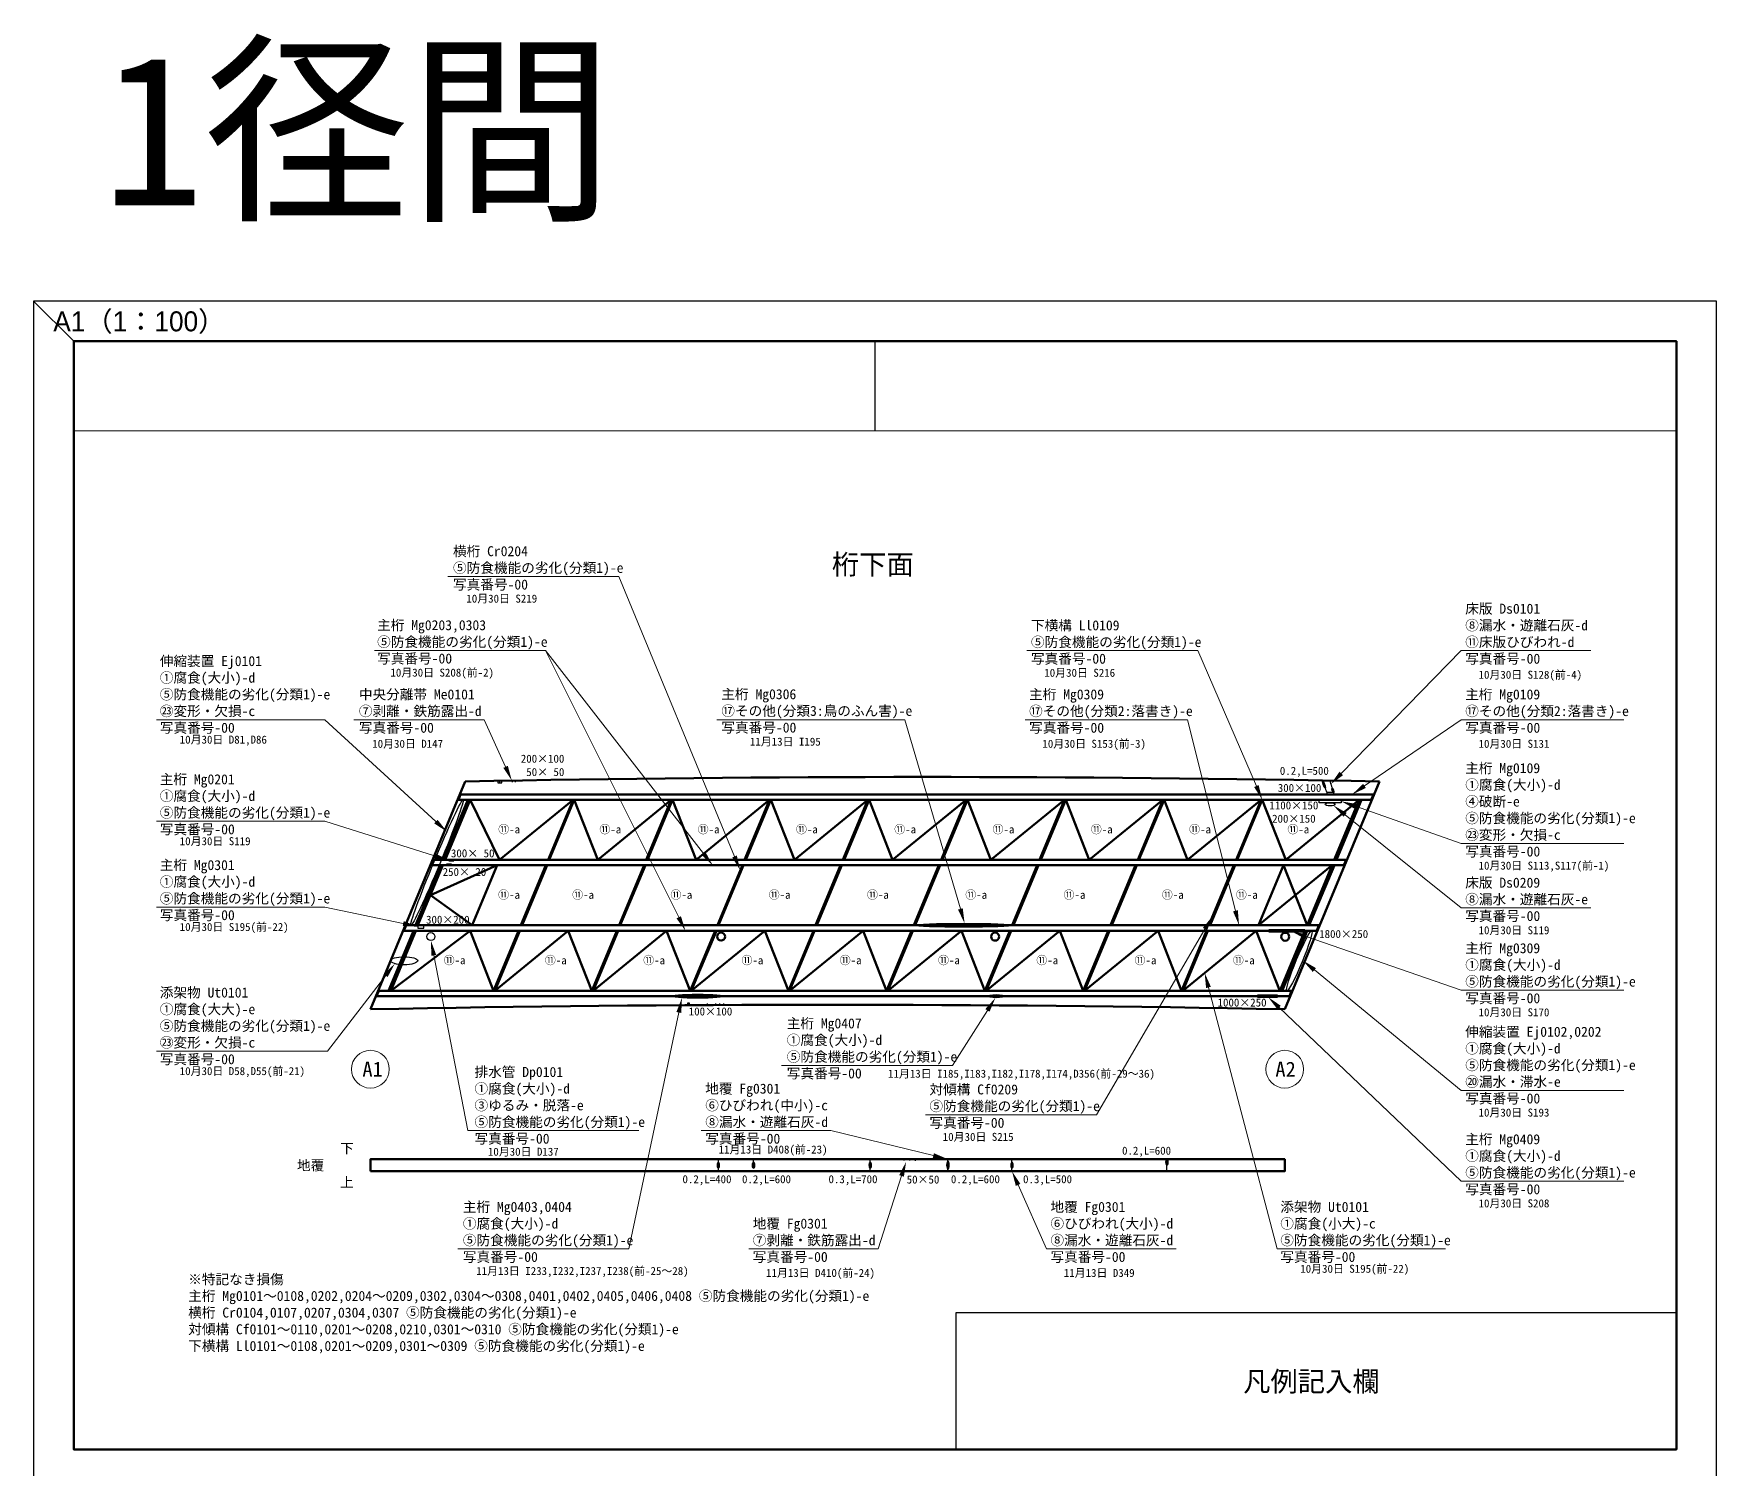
# Model space of a CAD drawing. Header units: millimetres. Extents: x 854378 to 938478, y -99630 to 91948.
# Drawn here: x 854378 to 938478, y 20170 to 91948 of the extents above; entities that cross this region are included whole.
import ezdxf
from ezdxf import colors
from ezdxf.entities.mleader import LeaderData, LeaderLine
from ezdxf.math import Vec2, Vec3

# ---------------------------------------------------------------- set-up
doc = ezdxf.new("R2010")
doc.units = ezdxf.units.MM
doc.layers.get('Defpoints').update_dxf_attribs({"color": 4})
for name, color, linetype, lineweight in [('D-MTR', 7, 'Continuous', 13), ('D-MTR-FRAM', 7, 'Continuous', 13), ('D-STR', 1, 'Continuous', 50), ('D-STR-HTXT', 7, 'Continuous', 25), ('D-STR-TXT', 7, 'Continuous', 13), ('D-TTL', 2, 'Continuous', 140)]:
    doc.layers.add(name, color=color, linetype=linetype, lineweight=lineweight)
doc.styles.add('MSPゴシック', font='MS PGothic.ttf')
doc.styles.add('MSゴシック', font='MS Gothic.ttf')
doc.styles.get("Standard").update_dxf_attribs({"font": 'arial.ttf'})
doc.linetypes.add('fusyoku_line', pattern='A,4,0,["|",Standard,S=5,R=0,X=0,Y=-0.2],5', length=9)

msp = doc.modelspace()

# ---------------------------------------------------------------- linework, layer by layer
at = {"layer": 'D-MTR-FRAM'}
msp.add_lwpolyline([(856378, 72086), (856378, 21170), (936478, 21170), (936478, 72086)], close=True, dxfattribs=at)
at = {"layer": 'D-STR', "color": 0}
for p, q in [((875949, 54565), (871207, 43175)), ((875715, 53913), (875603, 53643)), ((921339, 53913), (875715, 53913)), ((921649, 54565), (916907, 43175)), ((921339, 53913), (921227, 53643)), ((876083, 53643), (874832, 50641)), ((876196, 53643), (874946, 50641)), ((921227, 53643), (875603, 53643)), ((877661, 50641), (876196, 53643)), ((881336, 53643), (877661, 50641)), ((881336, 53643), (880086, 50641)), ((881399, 53643), (880149, 50641)), ((882573, 50641), (881399, 53643)), ((886248, 53643), (882573, 50641)), ((886248, 53643), (884998, 50641)), ((886311, 53643), (885061, 50641)), ((887486, 50641), (886311, 53643)), ((891160, 53643), (887486, 50641)), ((891160, 53643), (889910, 50641)), ((891223, 53643), (889973, 50641)), ((892398, 50641), (891223, 53643)), ((896073, 53643), (892398, 50641)), ((896073, 53643), (894822, 50641)), ((896136, 53643), (894885, 50641)), ((897310, 50641), (896136, 53643)), ((900985, 53643), (897310, 50641)), ((900985, 53643), (899735, 50641)), ((901048, 53643), (899798, 50641)), ((902222, 50641), (901048, 53643)), ((905897, 53643), (902222, 50641)), ((905897, 53643), (904647, 50641)), ((905960, 53643), (904710, 50641)), ((907135, 50641), (905960, 53643)), ((910809, 53643), (907135, 50641)), ((910809, 53643), (909559, 50641)), ((910872, 53643), (909622, 50641)), ((912047, 50641), (910872, 53643)), ((915722, 53643), (912047, 50641)), ((915722, 53643), (914471, 50641)), ((915785, 53643), (914535, 50641)), ((916959, 50641), (915785, 53643)), ((920634, 53643), (916959, 50641)), ((920634, 53643), (919384, 50641)), ((920747, 53643), (919497, 50641)), ((874353, 50641), (874241, 50371)), ((919977, 50641), (874353, 50641)), ((919977, 50641), (919865, 50371)), ((874720, 50371), (873470, 47368)), ((874834, 50371), (873584, 47368)), ((874209, 48870), (877549, 50371)), ((919865, 50371), (874241, 50371)), ((877549, 50371), (876299, 47368)), ((879973, 50371), (878723, 47368)), ((880037, 50371), (878786, 47368)), ((884886, 50371), (883635, 47368)), ((884949, 50371), (883699, 47368)), ((889798, 50371), (888548, 47368)), ((889861, 50371), (888611, 47368)), ((894710, 50371), (893460, 47368)), ((894773, 50371), (893523, 47368)), ((899622, 50371), (898372, 47368)), ((899686, 50371), (898435, 47368)), ((904535, 50371), (903284, 47368)), ((904598, 50371), (903348, 47368)), ((909447, 50371), (908197, 47368)), ((909510, 50371), (908260, 47368)), ((914359, 50371), (913109, 47368)), ((914422, 50371), (913172, 47368)), ((916847, 50371), (915597, 47368)), ((915597, 47368), (919271, 50371)), ((918021, 47368), (916847, 50371)), ((919271, 50371), (918021, 47368)), ((919385, 50371), (918135, 47368)), ((876299, 47368), (874209, 48870)), ((873358, 47099), (872108, 44096)), ((873471, 47099), (872221, 44096)), ((876186, 47099), (872221, 44096)), ((872990, 47368), (872878, 47099)), ((918502, 47099), (872878, 47099)), ((918615, 47368), (872990, 47368)), ((877361, 44096), (876186, 47099)), ((878611, 47099), (877361, 44096)), ((878674, 47099), (877424, 44096)), ((881099, 47099), (877424, 44096)), ((882273, 44096), (881099, 47099)), ((883523, 47099), (882273, 44096)), ((883586, 47099), (882336, 44096)), ((886011, 47099), (882336, 44096)), ((887185, 44096), (886011, 47099)), ((888436, 47099), (887185, 44096)), ((888499, 47099), (887248, 44096)), ((890923, 47099), (887248, 44096)), ((892098, 44096), (890923, 47099)), ((893348, 47099), (892098, 44096)), ((893411, 47099), (892161, 44096)), ((895835, 47099), (892161, 44096)), ((897010, 44096), (895835, 47099)), ((898260, 47099), (897010, 44096)), ((898323, 47099), (897073, 44096)), ((900748, 47099), (897073, 44096)), ((901922, 44096), (900748, 47099)), ((903172, 47099), (901922, 44096)), ((903235, 47099), (901985, 44096)), ((905660, 47099), (901985, 44096)), ((906834, 44096), (905660, 47099)), ((908085, 47099), (906834, 44096)), ((908148, 47099), (906897, 44096)), ((910572, 47099), (906897, 44096)), ((911747, 44096), (910572, 47099)), ((912997, 47099), (911747, 44096)), ((913060, 47099), (911810, 44096)), ((915484, 47099), (911810, 44096)), ((916659, 44096), (915484, 47099)), ((917909, 47099), (916659, 44096)), ((918023, 47099), (916772, 44096)), ((918615, 47368), (918502, 47099)), ((871628, 44096), (871516, 43826)), ((917140, 43826), (871516, 43826)), ((917252, 44096), (871628, 44096)), ((917252, 44096), (917140, 43826))]:
    msp.add_line(p, q, dxfattribs=at)
msp.add_lwpolyline([(871207, 35075), (871207, 35675), (916907, 35675), (916907, 35075)], close=True, dxfattribs=at)
for centre in [(888733, 46803), (902433, 46802), (916928, 46801)]:
    msp.add_circle(centre, 200, dxfattribs=at)
for centre, radius, start, end in [((898799, -1127749), 1182534, 88.89281, 91.10719), ((894057, -1139211), 1182606, 88.892877, 91.107123)]:
    msp.add_arc(centre, radius, start, end, dxfattribs=at)
at = {"layer": 'D-STR-HTXT', "color": 1}
for p, q in [((877674, 54497), (877674, 54597)), ((878299, 54558), (878299, 54608)), ((878449, 54610), (878449, 54560)), ((887101, 43375), (887101, 43475)), ((888054, 43380), (888054, 43430)), ((888462, 43382), (888462, 43432)), ((888664, 43383), (888664, 43433)), ((888872, 43384), (888872, 43434)), ((888599, 35075), (888599, 35675)), ((890356, 35225), (890356, 35675)), ((896188, 35075), (896188, 35675)), ((900073, 35075), (900073, 35675)), ((903274, 35075), (903274, 35675)), ((911019, 35075), (911019, 35675))]:
    msp.add_line(p, q, dxfattribs=at)
at = {"layer": 'D-STR-HTXT'}
for p, q in [((897870, 35650), (897870, 35700)), ((898164, 35650), (898164, 35700)), ((898440, 35625), (898440, 35675))]:
    msp.add_line(p, q, dxfattribs=at)
at = {"layer": 'D-STR-HTXT', "color": 1}
for points in [[(877574, 54497), (877774, 54497), (877774, 54597), (877574, 54597)], [(878274, 54558), (878324, 54558), (878324, 54608), (878274, 54608)], [(878424, 54560), (878474, 54560), (878474, 54610), (878424, 54610)], [(918627, 53643), (919727, 53643), (919727, 53493), (918627, 53493)], [(875128, 50591), (875378, 50591), (875378, 50641), (875128, 50641)], [(875016, 50371), (875266, 50371), (875266, 50421), (875016, 50421)], [(873584, 47234), (873884, 47234), (873884, 47368), (873584, 47368)], [(916109, 47049), (917909, 47049), (917909, 47149), (916109, 47149)], [(915547, 43776), (916547, 43776), (916547, 43876), (915547, 43876)], [(887051, 43375), (887151, 43375), (887151, 43475), (887051, 43475)], [(888029, 43380), (888079, 43380), (888079, 43430), (888029, 43430)], [(888437, 43382), (888487, 43382), (888487, 43432), (888437, 43432)], [(888639, 43383), (888689, 43383), (888689, 43433), (888639, 43433)], [(888847, 43384), (888897, 43384), (888897, 43434), (888847, 43434)]]:
    msp.add_lwpolyline(points, close=True, dxfattribs=at)
at = {"layer": 'D-STR-HTXT'}
for points in [[(919352, 54013), (919002, 54013), (919002, 53913), (919352, 53913)], [(897845, 35650), (897895, 35650), (897895, 35700), (897845, 35700)], [(898139, 35650), (898189, 35650), (898189, 35700), (898139, 35700)], [(898415, 35625), (898465, 35625), (898465, 35675), (898415, 35675)]]:
    msp.add_lwpolyline(points, close=True, dxfattribs=at)
at = {"layer": 'D-STR-HTXT', "color": 1}
msp.add_circle((874229, 46805), 200, dxfattribs=at)
at = {"layer": 'D-STR-HTXT', "linetype": 'fusyoku_line', "ltscale": 8}
for centre, major_axis, ratio in [((918862, 54417), (66, -190), 0.178772), ((919316, 54118), (37, -105), 0.317662)]:
    msp.add_ellipse(centre, major_axis=major_axis, ratio=ratio, dxfattribs=at)
at = {"layer": 'D-STR-HTXT', "color": 1}
for centre, major_axis, ratio in [((874537, 50506), (-1306, -3138), 0.044135), ((900860, 47369), (-2425, 0), 0.041244), ((917637, 45597), (625, 1501), 0.092231), ((872894, 45597), (-679, 0), 0.294667), ((887561, 43826), (-1352, 0), 0.073979), ((902482, 43826), (441, 0), 0.177251)]:
    msp.add_ellipse(centre, major_axis=major_axis, ratio=ratio, dxfattribs=at)
at = {"layer": 'D-STR-HTXT', "color": 1, "linetype": 'fusyoku_line', "ltscale": 8}
msp.add_ellipse((919177, 53418), major_axis=(-250, 0), ratio=0.3, dxfattribs=at)
at = {"layer": 'D-STR-HTXT', "color": 1, "linetype": 'fusyoku_line', "ltscale": 8, "extrusion": (0, 0, -1)}
for centre, major_axis, ratio in [((888599, 35375), (0, 150), 0.433333), ((890356, 35375), (0, 150), 0.433333), ((896188, 35375), (0, 150), 0.433333), ((900073, 35375), (0, 200), 0.325), ((903274, 35375), (0, 150), 0.433333), ((911019, 35525), (0, 150), 0.433333)]:
    msp.add_ellipse(centre, major_axis=major_axis, ratio=ratio, dxfattribs=at)
at = {"layer": 'D-STR-HTXT'}
for points in [[(918792, 54616), (918862, 54415), (918932, 54214), (919002, 54013)], [(919144, 54610), (919213, 54411), (919283, 54212), (919352, 54013)]]:
    msp.add_open_spline(points, degree=3, dxfattribs=at)
at = {"layer": 'D-STR-TXT'}
for centre in [(871207, 40175), (916907, 40175)]:
    msp.add_circle(centre, 945, dxfattribs=at)
at = {"layer": 'D-TTL', "linetype": 'Continuous'}
msp.add_lwpolyline([(856378, 76570), (936478, 76570), (936478, 21170), (856378, 21170)], close=True, dxfattribs=at)
at = {"layer": 'Defpoints'}
for p, q in [((854378, 78570), (856378, 76570)), ((896428, 72086), (896428, 76570))]:
    msp.add_line(p, q, dxfattribs=at)
at = {"layer": 'Defpoints', "linetype": 'Continuous'}
msp.add_lwpolyline([(854378, 19170), (938478, 19170), (938478, 78570), (854378, 78570)], close=True, dxfattribs=at)
at = {"layer": 'Defpoints'}
msp.add_lwpolyline([(900464, 21170), (936478, 21170), (936478, 28000), (900464, 28000)], close=True, dxfattribs=at)

# ---------------------------------------------------------------- texts
at = {"layer": 'D-MTR', "insert": (857791, 82536), "char_height": 7500, "attachment_point": 7, "style": 'MSゴシック'}
msp.add_mtext_dynamic_manual_height_columns('1径間', width=40846.51, gutter_width=3150, heights=[0], dxfattribs=at)
at = {"layer": 'D-STR-HTXT', "style": 'MSゴシック'}
for s, p in [('\u3000\u3000\u3000\u3000\u3000下', (866285, 35971)), ('地覆\u3000', (867538, 35117)), ('\u3000\u3000\u3000\u3000\u3000上', (866285, 34281))]:
    msp.add_text(s, height=500, dxfattribs=at).set_placement(p)
at = {"layer": 'D-STR-HTXT', "color": 1, "char_height": 500, "attachment_point": 7, "style": 'MSゴシック'}
for s, width, heights, insert in [('横桁 Cr0204\\P⑤防食機能の劣化(分類1)-e\\P写真番号-00', 13103.61, [5267], (875336, 64101)), ('主桁 Mg0203,0303\\P⑤防食機能の劣化(分類1)-e\\P写真番号-00', 12067.7, [5267], (871543, 60402)), ('下横構 Ll0109\\P⑤防食機能の劣化(分類1)-e\\P写真番号-00', 12067.7, [5267], (904222, 60393)), ('伸縮装置 Ej0101\\P①腐食(大小)-d\\P⑤防食機能の劣化(分類1)-e\\P㉓変形・欠損-c\\P写真番号-00', 12198.06, [4475], (860681, 56941)), ('中央分離帯 Me0101\\P⑦剥離・鉄筋露出-d\\P写真番号-00', 12067.7, [3329], (870632, 56941)), ('主桁 Mg0306\\P\\pt5000;⑰その他(分類3:鳥のふん害)-e\\P\\ptz;写真番号-00', 12067.7, [5267], (888748, 56951)), ('主桁 Mg0109\\P①腐食(大小)-d\\P④破断-e\\P⑤防食機能の劣化(分類1)-e\\P㉓変形・欠損-c\\P写真番号-00', 12067.7, [5267], (925927, 50753)), ('主桁 Mg0201\\P①腐食(大小)-d\\P⑤防食機能の劣化(分類1)-e\\P写真番号-00', 12067.7, [3329], (860681, 51863)), ('主桁 Mg0301\\P①腐食(大小)-d\\P⑤防食機能の劣化(分類1)-e\\P写真番号-00', 12067.7, [3329], (860681, 47574)), ('床版 Ds0209\\P⑧漏水・遊離石灰-e\\P写真番号-00', 12067.7, [3329], (925927, 47529)), ('主桁 Mg0309\\P①腐食(大小)-d\\P⑤防食機能の劣化(分類1)-e\\P写真番号-00', 12067.7, [5267], (925927, 43419)), ('添架物 Ut0101\\P①腐食(大大)-e\\P⑤防食機能の劣化(分類1)-e\\P㉓変形・欠損-c\\P写真番号-00', 12067.7, [4686], (860681, 40369)), ('主桁 Mg0407\\P①腐食(大小)-d\\P⑤防食機能の劣化(分類1)-e\\P写真番号-00', 13103.61, [5267], (892017, 39660)), ('伸縮装置 Ej0102,0202\\P①腐食(大小)-d\\P⑤防食機能の劣化(分類1)-e\\P⑳漏水・滞水-e\\P写真番号-00', 12067.7, [5267], (925927, 38407)), ('排水管 Dp0101\\P①腐食(大小)-d\\P③ゆるみ・脱落-e\\P⑤防食機能の劣化(分類1)-e\\P写真番号-00', 12067.7, [5004], (876413, 36398)), ('地覆 Fg0301\\P⑥ひびわれ(中小)-c\\P⑧漏水・遊離石灰-d\\P写真番号-00', 12067.7, [3329], (887944, 36398)), ('対傾構 Cf0209\\P⑤防食機能の劣化(分類1)-e\\P写真番号-00', 12067.7, [5267], (899148, 37191)), ('主桁 Mg0409\\P①腐食(大小)-d\\P⑤防食機能の劣化(分類1)-e\\P写真番号-00', 12067.7, [5267], (925927, 33868)), ('主桁 Mg0403,0404\\P①腐食(大小)-d\\P⑤防食機能の劣化(分類1)-e\\P写真番号-00', 13103.61, [5267], (875829, 30486)), ('地覆 Fg0301\\P⑥ひびわれ(大小)-d\\P⑧漏水・遊離石灰-d\\P写真番号-00', 12067.7, [3329], (905196, 30486))]:
    msp.add_mtext_dynamic_manual_height_columns(s, width=width, gutter_width=50, heights=heights, dxfattribs=dict(at, insert=insert))
at = {"layer": 'D-STR-HTXT', "char_height": 500, "style": 'MSゴシック'}
for s, width, heights, insert, attachment_point in [('床版 Ds0101\\P⑧漏水・遊離石灰-d\\P⑪床版ひびわれ-d\\P写真番号-00', 12067.7, [3329], (925927, 60393), 7), ('主桁 Mg0309\\P⑰その他(分類2:落書き)-e\\P写真番号-00', 12067.7, [3329], (904129, 56941), 7), ('主桁 Mg0109\\P⑰その他(分類2:落書き)-e\\P写真番号-00', 12067.7, [3329], (925927, 56941), 7), ('添架物 Ut0101\\P①腐食(小大)-c\\P⑤防食機能の劣化(分類1)-e\\P写真番号-00', 12067.7, [3329], (916685, 30486), 7), ('地覆 Fg0301\\P⑦剥離・鉄筋露出-d\\P写真番号-00', 12067.7, [3329], (890316, 30486), 7), ('※特記なき損傷\\P主桁 Mg0101～0108,0202,0204～0209,0302,0304～0308,0401,0402,0405,0406,0408 ⑤防食機能の劣化(分類1)-e\\P横桁 Cr0104,0107,0207,0304,0307 ⑤防食機能の劣化(分類1)-e\\P対傾構 Cf0101～0110,0201～0208,0210,0301～0310 ⑤防食機能の劣化(分類1)-e\\P下横構 Ll0101～0108,0201～0209,0301～0309 ⑤防食機能の劣化(分類1)-e', 40510.58, [5058], (862102, 29925), 1)]:
    msp.add_mtext_dynamic_manual_height_columns(s, width=width, gutter_width=50, heights=heights, dxfattribs=dict(at, insert=insert, attachment_point=attachment_point))
at = {"layer": 'D-STR-TXT'}
for s, height, style, p in [('桁下面', 1000, 'MSPゴシック', (894274, 64913)), ('A1', 750, 'MSゴシック', (870807, 39800)), ('A2', 750, 'MSゴシック', (916438, 39800))]:
    msp.add_text(s, height=height, dxfattribs=dict(at, style=style)).set_placement(p)
at = {"layer": 'D-STR-TXT', "color": 1, "char_height": 400, "attachment_point": 5, "style": 'MSゴシック'}
for s, insert in [('200×100\\P 50× 50', (879813, 55363)), ('1100×150\\P200×150', (917362, 53029)), ('300× 50', (876321, 50966)), ('250× 20', (875908, 50034)), ('300×200', (875077, 47648)), ('1800×250', (919851, 46931)), ('100×100', (888206, 43059)), ('1000×250', (914773, 43505)), ('0.2,L=600', (910000, 36052)), ('0.2,L=400', (888030, 34624)), ('0.2,L=600', (891005, 34624)), ('0.3,L=700', (895328, 34624)), ('0.2,L=600', (901446, 34624)), ('0.3,L=500', (905051, 34624))]:
    msp.add_mtext_dynamic_manual_height_columns(s, width=9073.14, gutter_width=50, heights=[0], dxfattribs=dict(at, insert=insert))
at = {"layer": 'D-STR-TXT', "char_height": 400, "attachment_point": 5, "style": 'MSゴシック'}
for s, insert in [('0.2,L=500', (917885, 55041)), ('300×100', (917647, 54235)), ('⑪-a', (878141, 52142)), ('⑪-a', (883198, 52142)), ('⑪-a', (888111, 52142)), ('⑪-a', (893023, 52142)), ('⑪-a', (897935, 52142)), ('⑪-a', (902847, 52142)), ('⑪-a', (907760, 52142)), ('⑪-a', (912672, 52142)), ('⑪-a', (917584, 52142)), ('⑪-a', (878136, 48870)), ('⑪-a', (881836, 48870)), ('⑪-a', (886748, 48870)), ('⑪-a', (891661, 48870)), ('⑪-a', (896573, 48870)), ('⑪-a', (901485, 48870)), ('⑪-a', (906397, 48870)), ('⑪-a', (911310, 48870)), ('⑪-a', (915010, 48870)), ('⑪-a', (875416, 45597)), ('⑪-a', (880474, 45597)), ('⑪-a', (885386, 45597)), ('⑪-a', (890298, 45597)), ('⑪-a', (895210, 45597)), ('⑪-a', (900123, 45597)), ('⑪-a', (905035, 45597)), ('⑪-a', (909947, 45597)), ('⑪-a', (914859, 45597)), ('50×50', (898828, 34656))]:
    msp.add_mtext_dynamic_manual_height_columns(s, width=9073.14, gutter_width=50, heights=[0], dxfattribs=dict(at, insert=insert))
at = {"layer": 'Defpoints', "style": 'MSPゴシック'}
for s, p in [('A1（1：100）', (855361, 77064)), ('凡例記入欄', (914829, 24065))]:
    msp.add_text(s, height=1000, dxfattribs=at).set_placement(p)
at = {"layer": 'Defpoints', "char_height": 400, "attachment_point": 1, "style": 'MSゴシック'}
for s, width, insert in [('10月30日 S219', 9073.14, (876003, 63902)), ('10月30日 S208(前-2)', 9073.14, (872210, 60203)), ('10月30日 S216', 9073.14, (904889, 60194)), ('10月30日 S128(前-4)', 9073.14, (926593, 60097)), ('10月30日 D81,D86', 9073.14, (861678, 56853)), ('10月30日 D147', 9073.14, (871299, 56645)), ('11月13日 I195', 9073.14, (890175, 56752)), ('10月30日 S153(前-3)', 9073.14, (904795, 56645)), ('10月30日 S131', 9073.14, (926593, 56645)), ('10月30日 S119', 9073.14, (861678, 51775)), ('10月30日 S113,S117(前-1)', 9073.14, (926593, 50554)), ('10月30日 S195(前-22)', 9073.14, (861678, 47486)), ('10月30日 S119', 9073.14, (926593, 47323)), ('10月30日 S170', 9073.14, (926593, 43220)), ('10月30日 D58,D55(前-21)', 9073.14, (861678, 40281)), ('11月13日 I185,I183,I182,I178,I174,D356(前-29～36)', 14017.55, (897080, 40152)), ('10月30日 S193', 9073.14, (926593, 38208)), ('10月30日 S215', 9073.14, (899814, 36992)), ('10月30日 D137', 9073.14, (877080, 36250)), ('11月13日 D408(前-23)', 9073.14, (888610, 36360)), ('10月30日 S208', 9073.14, (926593, 33669)), ('11月13日 I233,I232,I237,I238(前-25～28)', 11000.61, (876496, 30287)), ('10月30日 S195(前-22)', 9073.14, (917682, 30398)), ('11月13日 D410(前-24)', 9073.14, (890982, 30190)), ('11月13日 D349', 9073.14, (905863, 30190))]:
    msp.add_mtext_dynamic_manual_height_columns(s, width=width, gutter_width=50, heights=[0], dxfattribs=dict(at, insert=insert))

# ---------------------------------------------------------------- leaders
at = {"layer": 'D-STR-HTXT', "color": 1}
ml = msp.add_multileader_mtext('Standard', dxfattribs=at)
ml.set_content('')
ml.set_leader_properties(color=256, linetype='ByLayer', lineweight=13)
ml.build(insert=Vec2(0, 0))
ml.multileader.update_dxf_attribs({"text_left_attachment_type": 8, "text_right_attachment_type": 5, "dogleg_length": 5000, "arrow_head_size": 750})
ctx = ml.context
ctx.base_point, ctx.char_height, ctx.arrow_head_size, ctx.plane_origin = Vec3(875082, 64808), 200, 750, Vec3(885217, 43716)
ctx.left_attachment, ctx.right_attachment = 8, 5
notes = []
notes.append((ctx, [(1, (1, 1, 0), (883629, 64808), (-1, 0), 8547, [(0, [(889692, 50117)], 0, [])])]))
ctx.mtext, ml.multileader.dxf.content_type = None, 0
ml = msp.add_multileader_mtext('Standard', dxfattribs=at)
ml.set_content('')
ml.set_leader_properties(color=256, linetype='ByLayer', lineweight=13)
ml.build(insert=Vec2(0, 0))
ml.multileader.update_dxf_attribs({"text_left_attachment_type": 8, "text_right_attachment_type": 5, "dogleg_length": 5000, "arrow_head_size": 750})
ctx = ml.context
ctx.base_point, ctx.char_height, ctx.arrow_head_size, ctx.plane_origin = Vec3(871406, 61100), 200, 750, Vec3(882660, 37379)
ctx.left_attachment, ctx.right_attachment = 8, 5
notes.append((ctx, [(1, (1, 1, 0), (879952, 61100), (-1, 0), 8547, [(0, [(886953, 47099)], 0, [])])]))
ctx.mtext, ml.multileader.dxf.content_type = None, 0
ml = msp.add_multileader_mtext('Standard', dxfattribs=at)
ml.set_content('')
ml.set_leader_properties(color=256, linetype='ByLayer', lineweight=13)
ml.build(insert=Vec2(0, 0))
ml.multileader.update_dxf_attribs({"text_left_attachment_type": 8, "text_right_attachment_type": 5, "dogleg_length": 5000, "arrow_head_size": 750})
ctx = ml.context
ctx.base_point, ctx.char_height, ctx.arrow_head_size, ctx.plane_origin = Vec3(871406, 61100), 200, 750, Vec3(883471, 40007)
ctx.left_attachment, ctx.right_attachment = 8, 5
notes.append((ctx, [(1, (1, 1, 0), (879952, 61100), (-1, 0), 8547, [(0, [(888316, 50371)], 0, [])])]))
ctx.mtext, ml.multileader.dxf.content_type = None, 0
ml = msp.add_multileader_mtext('Standard', dxfattribs=at)
ml.set_content('')
ml.set_leader_properties(color=256, linetype='ByLayer', lineweight=13)
ml.build(insert=Vec2(0, 0))
ml.multileader.update_dxf_attribs({"text_left_attachment_type": 8, "text_right_attachment_type": 5, "dogleg_length": 5000, "arrow_head_size": 750})
ctx = ml.context
ctx.base_point, ctx.char_height, ctx.arrow_head_size, ctx.plane_origin = Vec3(904022, 61100), 200, 750, Vec3(929325, 59365)
ctx.left_attachment, ctx.right_attachment = 8, 5
notes.append((ctx, [(0, (1, 1, 0), (912569, 61100), (-1, 0), 8547, [(0, [(915785, 53643)], 0, [])])]))
ctx.mtext, ml.multileader.dxf.content_type = None, 0
at = {"layer": 'D-STR-HTXT'}
ml = msp.add_multileader_mtext('Standard', dxfattribs=at)
ml.set_content('')
ml.set_leader_properties(color=256, linetype='ByLayer', lineweight=13)
ml.build(insert=Vec2(0, 0))
ml.multileader.update_dxf_attribs({"text_left_attachment_type": 8, "text_right_attachment_type": 5, "dogleg_length": 5000, "arrow_head_size": 750})
ctx = ml.context
ctx.base_point, ctx.char_height, ctx.arrow_head_size, ctx.plane_origin = Vec3(932203, 61100), 200, 750, Vec3(917096, 59365)
ctx.left_attachment, ctx.right_attachment = 8, 5
notes.append((ctx, [(0, (1, 1, 0), (925726, 61100), (1, 0), 6476, [(0, [(919208, 54426)], 0, [])])]))
ctx.mtext, ml.multileader.dxf.content_type = None, 0
at = {"layer": 'D-STR-HTXT', "color": 1}
ml = msp.add_multileader_mtext('Standard', dxfattribs=at)
ml.set_content('')
ml.set_leader_properties(color=256, linetype='ByLayer', lineweight=13)
ml.build(insert=Vec2(0, 0))
ml.multileader.update_dxf_attribs({"text_left_attachment_type": 8, "text_right_attachment_type": 5, "dogleg_length": 5000, "arrow_head_size": 750})
ctx = ml.context
ctx.base_point, ctx.char_height, ctx.arrow_head_size, ctx.plane_origin = Vec3(860516, 57648), 200, 750, Vec3(885693, 55914)
ctx.left_attachment, ctx.right_attachment = 8, 5
notes.append((ctx, [(0, (1, 1, 0), (868937, 57648), (-1, 0), 8420, [(0, [(875035, 52047)], 0, [])])]))
ctx.mtext, ml.multileader.dxf.content_type = None, 0
ml = msp.add_multileader_mtext('Standard', dxfattribs=at)
ml.set_content('')
ml.set_leader_properties(color=256, linetype='ByLayer', lineweight=13)
ml.build(insert=Vec2(0, 0))
ml.multileader.update_dxf_attribs({"text_left_attachment_type": 8, "text_right_attachment_type": 5, "dogleg_length": 5000, "arrow_head_size": 750})
ctx = ml.context
ctx.base_point, ctx.char_height, ctx.arrow_head_size, ctx.plane_origin = Vec3(870384, 57648), 200, 750, Vec3(893653, 55914)
ctx.left_attachment, ctx.right_attachment = 8, 5
notes.append((ctx, [(0, (1, 1, 0), (876896, 57648), (-1, 0), 6512, [(0, [(878274, 54607)], 0, [])])]))
ctx.mtext, ml.multileader.dxf.content_type = None, 0
ml = msp.add_multileader_mtext('Standard', dxfattribs=at)
ml.set_content('')
ml.set_leader_properties(color=256, linetype='ByLayer', lineweight=13)
ml.build(insert=Vec2(0, 0))
ml.multileader.update_dxf_attribs({"text_left_attachment_type": 8, "text_right_attachment_type": 5, "dogleg_length": 5000, "arrow_head_size": 750})
ctx = ml.context
ctx.base_point, ctx.char_height, ctx.arrow_head_size, ctx.plane_origin = Vec3(888525, 57648), 200, 750, Vec3(900625, 33928)
ctx.left_attachment, ctx.right_attachment = 8, 5
notes.append((ctx, [(1, (1, 1, 0), (897918, 57648), (-1, 0), 9393, [(0, [(900906, 47469)], 0, [])])]))
ctx.mtext, ml.multileader.dxf.content_type = None, 0
at = {"layer": 'D-STR-HTXT'}
ml = msp.add_multileader_mtext('Standard', dxfattribs=at)
ml.set_content('')
ml.set_leader_properties(color=256, linetype='ByLayer', lineweight=13)
ml.build(insert=Vec2(0, 0))
ml.multileader.update_dxf_attribs({"text_left_attachment_type": 8, "text_right_attachment_type": 5, "dogleg_length": 5000, "arrow_head_size": 750})
ctx = ml.context
ctx.base_point, ctx.char_height, ctx.arrow_head_size, ctx.plane_origin = Vec3(903928, 57648), 200, 750, Vec3(928811, 59365)
ctx.left_attachment, ctx.right_attachment = 8, 5
notes.append((ctx, [(0, (1, 1, 0), (912054, 57648), (-1, 0), 8126, [(0, [(914624, 47368)], 0, [])])]))
ctx.mtext, ml.multileader.dxf.content_type = None, 0
ml = msp.add_multileader_mtext('Standard', dxfattribs=at)
ml.set_content('')
ml.set_leader_properties(color=256, linetype='ByLayer', lineweight=13)
ml.build(insert=Vec2(0, 0))
ml.multileader.update_dxf_attribs({"text_left_attachment_type": 8, "text_right_attachment_type": 5, "dogleg_length": 5000, "arrow_head_size": 750})
ctx = ml.context
ctx.base_point, ctx.char_height, ctx.arrow_head_size, ctx.plane_origin = Vec3(933852, 57648), 200, 750, Vec3(917096, 55914)
ctx.left_attachment, ctx.right_attachment = 8, 5
notes.append((ctx, [(0, (1, 1, 0), (925726, 57648), (1, 0), 8126, [(0, [(920274, 53913)], 0, [])])]))
ctx.mtext, ml.multileader.dxf.content_type = None, 0
at = {"layer": 'D-STR-HTXT', "color": 1}
ml = msp.add_multileader_mtext('Standard', dxfattribs=at)
ml.set_content('')
ml.set_leader_properties(color=256, linetype='ByLayer', lineweight=13)
ml.build(insert=Vec2(0, 0))
ml.multileader.update_dxf_attribs({"text_left_attachment_type": 8, "text_right_attachment_type": 5, "dogleg_length": 5000, "arrow_head_size": 750})
ctx = ml.context
ctx.base_point, ctx.char_height, ctx.arrow_head_size, ctx.plane_origin = Vec3(932203, 48236), 200, 750, Vec3(917096, 46501)
ctx.left_attachment, ctx.right_attachment = 8, 5
notes.append((ctx, [(0, (1, 1, 0), (925726, 48236), (1, 0), 6476, [(0, [(919340, 53362)], 0, [])])]))
ctx.mtext, ml.multileader.dxf.content_type = None, 0
ml = msp.add_multileader_mtext('Standard', dxfattribs=at)
ml.set_content('')
ml.set_leader_properties(color=256, linetype='ByLayer', lineweight=13)
ml.build(insert=Vec2(0, 0))
ml.multileader.update_dxf_attribs({"text_left_attachment_type": 8, "text_right_attachment_type": 5, "dogleg_length": 5000, "arrow_head_size": 750})
ctx = ml.context
ctx.base_point, ctx.char_height, ctx.arrow_head_size, ctx.plane_origin = Vec3(933852, 51461), 200, 750, Vec3(917096, 49726)
ctx.left_attachment, ctx.right_attachment = 8, 5
notes.append((ctx, [(0, (1, 1, 0), (925726, 51461), (1, 0), 8126, [(0, [(919727, 53568)], 0, [])])]))
ctx.mtext, ml.multileader.dxf.content_type = None, 0
ml = msp.add_multileader_mtext('Standard', dxfattribs=at)
ml.set_content('')
ml.set_leader_properties(color=256, linetype='ByLayer', lineweight=13)
ml.build(insert=Vec2(0, 0))
ml.multileader.update_dxf_attribs({"text_left_attachment_type": 8, "text_right_attachment_type": 5, "dogleg_length": 5000, "arrow_head_size": 750})
ctx = ml.context
ctx.base_point, ctx.char_height, ctx.arrow_head_size, ctx.plane_origin = Vec3(860516, 52570), 200, 750, Vec3(885693, 50836)
ctx.left_attachment, ctx.right_attachment = 8, 5
notes.append((ctx, [(0, (1, 1, 0), (868937, 52570), (-1, 0), 8420, [(0, [(875128, 50616)], 0, [])])]))
ctx.mtext, ml.multileader.dxf.content_type = None, 0
ml = msp.add_multileader_mtext('Standard', dxfattribs=at)
ml.set_content('')
ml.set_leader_properties(color=256, linetype='ByLayer', lineweight=13)
ml.build(insert=Vec2(0, 0))
ml.multileader.update_dxf_attribs({"text_left_attachment_type": 8, "text_right_attachment_type": 5, "dogleg_length": 5000, "arrow_head_size": 750})
ctx = ml.context
ctx.base_point, ctx.char_height, ctx.arrow_head_size, ctx.plane_origin = Vec3(860516, 48281), 200, 750, Vec3(885693, 46547)
ctx.left_attachment, ctx.right_attachment = 8, 5
notes.append((ctx, [(0, (1, 1, 0), (868937, 48281), (-1, 0), 8420, [(0, [(873584, 47301)], 0, [])])]))
ctx.mtext, ml.multileader.dxf.content_type = None, 0
ml = msp.add_multileader_mtext('Standard', dxfattribs=at)
ml.set_content('')
ml.set_leader_properties(color=256, linetype='ByLayer', lineweight=13)
ml.build(insert=Vec2(0, 0))
ml.multileader.update_dxf_attribs({"text_left_attachment_type": 8, "text_right_attachment_type": 5, "dogleg_length": 5000, "arrow_head_size": 750})
ctx = ml.context
ctx.base_point, ctx.char_height, ctx.arrow_head_size, ctx.plane_origin = Vec3(898947, 37898), 200, 750, Vec3(924250, 36164)
ctx.left_attachment, ctx.right_attachment = 8, 5
notes.append((ctx, [(0, (1, 1, 0), (907494, 37898), (-1, 0), 8547, [(0, [(913299, 47825)], 0, [])])]))
ctx.mtext, ml.multileader.dxf.content_type = None, 0
ml = msp.add_multileader_mtext('Standard', dxfattribs=at)
ml.set_content('')
ml.set_leader_properties(color=256, linetype='ByLayer', lineweight=13)
ml.build(insert=Vec2(0, 0))
ml.multileader.update_dxf_attribs({"text_left_attachment_type": 8, "text_right_attachment_type": 5, "dogleg_length": 5000, "arrow_head_size": 750})
ctx = ml.context
ctx.base_point, ctx.char_height, ctx.arrow_head_size, ctx.plane_origin = Vec3(884623, 37105), 200, 750, Vec3(867446, 35370)
ctx.left_attachment, ctx.right_attachment = 8, 5
notes.append((ctx, [(0, (1, 1, 0), (876076, 37105), (1, 0), 8547, [(0, [(874233, 46605)], 0, [])])]))
ctx.mtext, ml.multileader.dxf.content_type = None, 0
ml = msp.add_multileader_mtext('Standard', dxfattribs=at)
ml.set_content('')
ml.set_leader_properties(color=256, linetype='ByLayer', lineweight=13)
ml.build(insert=Vec2(0, 0))
ml.multileader.update_dxf_attribs({"text_left_attachment_type": 8, "text_right_attachment_type": 5, "dogleg_length": 5000, "arrow_head_size": 750})
ctx = ml.context
ctx.base_point, ctx.char_height, ctx.arrow_head_size, ctx.plane_origin = Vec3(933852, 44126), 200, 750, Vec3(917096, 42391)
ctx.left_attachment, ctx.right_attachment = 8, 5
notes.append((ctx, [(0, (1, 1, 0), (925726, 44126), (1, 0), 8126, [(0, [(917274, 47049)], 0, [])])]))
ctx.mtext, ml.multileader.dxf.content_type = None, 0
ml = msp.add_multileader_mtext('Standard', dxfattribs=at)
ml.set_content('')
ml.set_leader_properties(color=256, linetype='ByLayer', lineweight=13)
ml.build(insert=Vec2(0, 0))
ml.multileader.update_dxf_attribs({"text_left_attachment_type": 8, "text_right_attachment_type": 5, "dogleg_length": 5000, "arrow_head_size": 750})
ctx = ml.context
ctx.base_point, ctx.char_height, ctx.arrow_head_size, ctx.plane_origin = Vec3(860516, 41076), 200, 750, Vec3(885820, 39341)
ctx.left_attachment, ctx.right_attachment = 8, 5
notes.append((ctx, [(0, (1, 1, 0), (869063, 41076), (-1, 0), 8547, [(0, [(872429, 45452)], 0, [])])]))
ctx.mtext, ml.multileader.dxf.content_type = None, 0
ml = msp.add_multileader_mtext('Standard', dxfattribs=at)
ml.set_content('')
ml.set_leader_properties(color=256, linetype='ByLayer', lineweight=13)
ml.build(insert=Vec2(0, 0))
ml.multileader.update_dxf_attribs({"text_left_attachment_type": 8, "text_right_attachment_type": 5, "dogleg_length": 5000, "arrow_head_size": 750})
ctx = ml.context
ctx.base_point, ctx.char_height, ctx.arrow_head_size, ctx.plane_origin = Vec3(933852, 39114), 200, 750, Vec3(917096, 37379)
ctx.left_attachment, ctx.right_attachment = 8, 5
notes.append((ctx, [(0, (1, 1, 0), (925726, 39114), (1, 0), 8126, [(0, [(917806, 45611)], 0, [])])]))
ctx.mtext, ml.multileader.dxf.content_type = None, 0
at = {"layer": 'D-STR-HTXT'}
ml = msp.add_multileader_mtext('Standard', dxfattribs=at)
ml.set_content('')
ml.set_leader_properties(color=256, linetype='ByLayer', lineweight=13)
ml.build(insert=Vec2(0, 0))
ml.multileader.update_dxf_attribs({"text_left_attachment_type": 8, "text_right_attachment_type": 5, "dogleg_length": 5000, "arrow_head_size": 750})
ctx = ml.context
ctx.base_point, ctx.char_height, ctx.arrow_head_size, ctx.plane_origin = Vec3(924941, 31193), 200, 750, Vec3(907891, 29459)
ctx.left_attachment, ctx.right_attachment = 8, 5
notes.append((ctx, [(0, (1, 1, 0), (916521, 31193), (1, 0), 8420, [(0, [(912904, 44990)], 0, [])])]))
ctx.mtext, ml.multileader.dxf.content_type = None, 0
at = {"layer": 'D-STR-HTXT', "color": 1}
ml = msp.add_multileader_mtext('Standard', dxfattribs=at)
ml.set_content('')
ml.set_leader_properties(color=256, linetype='ByLayer', lineweight=13)
ml.build(insert=Vec2(0, 0))
ml.multileader.update_dxf_attribs({"text_left_attachment_type": 8, "text_right_attachment_type": 5, "dogleg_length": 5000, "arrow_head_size": 750})
ctx = ml.context
ctx.base_point, ctx.char_height, ctx.arrow_head_size, ctx.plane_origin = Vec3(875575, 31193), 200, 750, Vec3(885709, 10101)
ctx.left_attachment, ctx.right_attachment = 8, 5
notes.append((ctx, [(1, (1, 1, 0), (884122, 31193), (-1, 0), 8547, [(0, [(886780, 43745)], 0, [])])]))
ctx.mtext, ml.multileader.dxf.content_type = None, 0
ml = msp.add_multileader_mtext('Standard', dxfattribs=at)
ml.set_content('')
ml.set_leader_properties(color=256, linetype='ByLayer', lineweight=13)
ml.build(insert=Vec2(0, 0))
ml.multileader.update_dxf_attribs({"text_left_attachment_type": 8, "text_right_attachment_type": 5, "dogleg_length": 5000, "arrow_head_size": 750})
ctx = ml.context
ctx.base_point, ctx.char_height, ctx.arrow_head_size, ctx.plane_origin = Vec3(891763, 40367), 200, 750, Vec3(901897, 19275)
ctx.left_attachment, ctx.right_attachment = 8, 5
notes.append((ctx, [(1, (1, 1, 0), (900309, 40367), (-1, 0), 8547, [(0, [(902448, 43749)], 0, [])])]))
ctx.mtext, ml.multileader.dxf.content_type = None, 0
ml = msp.add_multileader_mtext('Standard', dxfattribs=at)
ml.set_content('')
ml.set_leader_properties(color=256, linetype='ByLayer', lineweight=13)
ml.build(insert=Vec2(0, 0))
ml.multileader.update_dxf_attribs({"text_left_attachment_type": 8, "text_right_attachment_type": 5, "dogleg_length": 5000, "arrow_head_size": 750})
ctx = ml.context
ctx.base_point, ctx.char_height, ctx.arrow_head_size, ctx.plane_origin = Vec3(933852, 34575), 200, 750, Vec3(917096, 32841)
ctx.left_attachment, ctx.right_attachment = 8, 5
notes.append((ctx, [(0, (1, 1, 0), (925726, 34575), (1, 0), 8126, [(0, [(916081, 43776)], 0, [])])]))
ctx.mtext, ml.multileader.dxf.content_type = None, 0
ml = msp.add_multileader_mtext('Standard', dxfattribs=at)
ml.set_content('')
ml.set_leader_properties(color=256, linetype='ByLayer', lineweight=13)
ml.build(insert=Vec2(0, 0))
ml.multileader.update_dxf_attribs({"text_left_attachment_type": 8, "text_right_attachment_type": 5, "dogleg_length": 5000, "arrow_head_size": 750})
ctx = ml.context
ctx.base_point, ctx.char_height, ctx.arrow_head_size, ctx.plane_origin = Vec3(887743, 37105), 200, 750, Vec3(910976, 35370)
ctx.left_attachment, ctx.right_attachment = 8, 5
notes.append((ctx, [(0, (1, 1, 0), (894220, 37105), (-1, 0), 6476, [(0, [(900073, 35675)], 0, [])])]))
ctx.mtext, ml.multileader.dxf.content_type = None, 0
at = {"layer": 'D-STR-HTXT'}
ml = msp.add_multileader_mtext('Standard', dxfattribs=at)
ml.set_content('')
ml.set_leader_properties(color=256, linetype='ByLayer', lineweight=13)
ml.build(insert=Vec2(0, 0))
ml.multileader.update_dxf_attribs({"text_left_attachment_type": 8, "text_right_attachment_type": 5, "dogleg_length": 5000, "arrow_head_size": 750})
ctx = ml.context
ctx.base_point, ctx.char_height, ctx.arrow_head_size, ctx.plane_origin = Vec3(890115, 31193), 200, 750, Vec3(913348, 29459)
ctx.left_attachment, ctx.right_attachment = 8, 5
notes.append((ctx, [(0, (1, 1, 0), (896592, 31193), (-1, 0), 6476, [(0, [(897984, 35554)], 0, [])])]))
ctx.mtext, ml.multileader.dxf.content_type = None, 0
at = {"layer": 'D-STR-HTXT', "color": 1}
ml = msp.add_multileader_mtext('Standard', dxfattribs=at)
ml.set_content('')
ml.set_leader_properties(color=256, linetype='ByLayer', lineweight=13)
ml.build(insert=Vec2(0, 0))
ml.multileader.update_dxf_attribs({"text_left_attachment_type": 8, "text_right_attachment_type": 5, "dogleg_length": 5000, "arrow_head_size": 750})
ctx = ml.context
ctx.base_point, ctx.char_height, ctx.arrow_head_size, ctx.plane_origin = Vec3(911472, 31193), 200, 750, Vec3(896366, 29459)
ctx.left_attachment, ctx.right_attachment = 8, 5
notes.append((ctx, [(0, (1, 1, 0), (904996, 31193), (1, 0), 6476, [(0, [(903274, 35075)], 0, [])])]))
ctx.mtext, ml.multileader.dxf.content_type = None, 0
for ctx, leaders in notes:
    for number, flags, end, landing, length, lines in leaders:
        leader = LeaderData()
        leader.index, (leader.has_last_leader_line, leader.has_dogleg_vector, leader.attachment_direction) = number, flags
        leader.last_leader_point, leader.dogleg_vector, leader.dogleg_length = Vec3(end), Vec3(landing), length
        for number, points, colour, breaks in lines:
            line = LeaderLine()
            line.index, line.vertices, line.color, line.breaks = number, Vec3.list(points), colors.encode_raw_color(colour), breaks
            leader.lines.append(line)
        ctx.leaders.append(leader)

doc.saveas('drawing.dxf')
